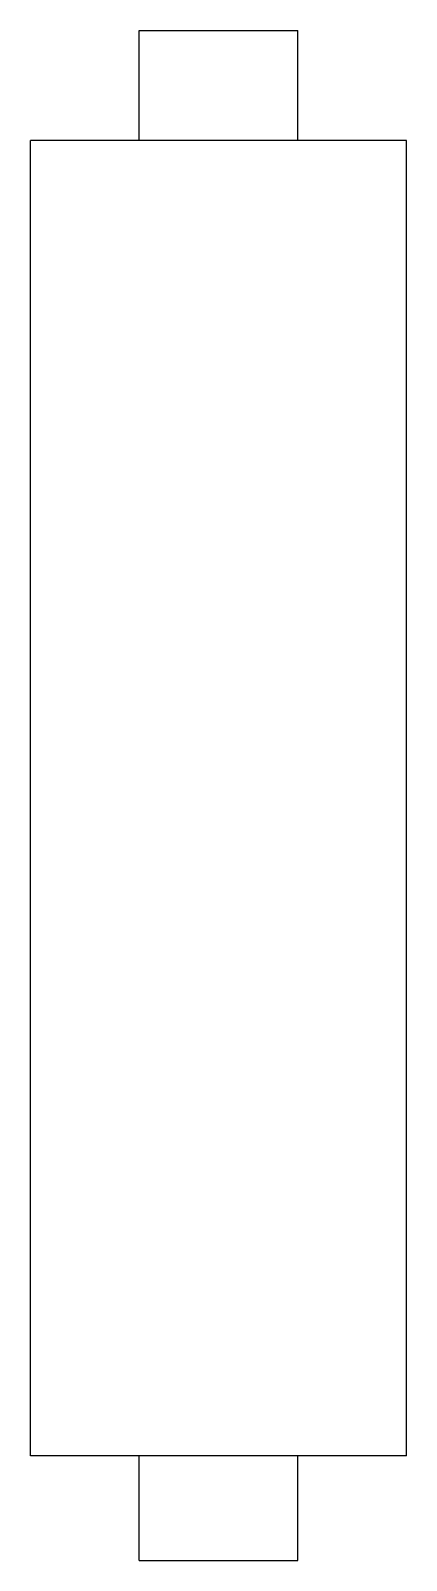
# Model space of a CAD drawing. Header units: metres. Extents: x -14 to 0, y -57 to 0.
import ezdxf

# ---------------------------------------------------------------- set-up
doc = ezdxf.new("R2010")
doc.units = ezdxf.units.M

msp = doc.modelspace()

# ---------------------------------------------------------------- linework, layer by layer
for points in [[(-9.95, -4.1), (-9.95, -4.018), (-9.95, -3.936), (-9.95, -3.854), (-9.95, -3.772), (-9.95, -3.69), (-9.95, -3.608), (-9.95, -3.526), (-9.95, -3.444), (-9.95, -3.362), (-9.95, -3.28), (-9.95, -3.198), (-9.95, -3.116), (-9.95, -3.034), (-9.95, -2.952), (-9.95, -2.87), (-9.95, -2.788), (-9.95, -2.706), (-9.95, -2.624), (-9.95, -2.542), (-9.95, -2.46), (-9.95, -2.378), (-9.95, -2.296), (-9.95, -2.214), (-9.95, -2.132), (-9.95, -2.05), (-9.95, -1.968), (-9.95, -1.886), (-9.95, -1.804), (-9.95, -1.722), (-9.95, -1.64), (-9.95, -1.558), (-9.95, -1.476), (-9.95, -1.394), (-9.95, -1.312), (-9.95, -1.23), (-9.95, -1.148), (-9.95, -1.066), (-9.95, -0.984), (-9.95, -0.902), (-9.95, -0.82), (-9.95, -0.738), (-9.95, -0.656), (-9.95, -0.574), (-9.95, -0.492), (-9.95, -0.41), (-9.95, -0.328), (-9.95, -0.246), (-9.95, -0.164), (-9.95, -0.082), (-9.95, 0)], [(-9.95, 0), (-9.929, 0), (-9.909, 0), (-9.888, 0), (-9.85, 0), (-9.789, 0), (-9.728, 0), (-9.667, 0), (-9.574, 0), (-9.475, 0), (-9.377, 0), (-9.269, 0), (-9.138, 0), (-9.007, 0), (-8.877, 0), (-8.727, 0), (-8.571, 0), (-8.414, 0), (-8.255, 0), (-8.08, 0), (-7.906, 0), (-7.731, 0), (-7.551, 0), (-7.368, 0), (-7.184, 0), (-7, 0), (-6.816, 0), (-6.632, 0), (-6.449, 0), (-6.269, 0), (-6.094, 0), (-5.92, 0), (-5.745, 0), (-5.586, 0), (-5.429, 0), (-5.273, 0), (-5.123, 0), (-4.993, 0), (-4.862, 0), (-4.731, 0), (-4.623, 0), (-4.525, 0), (-4.426, 0), (-4.333, 0), (-4.272, 0), (-4.211, 0), (-4.15, 0), (-4.112, 0), (-4.091, 0), (-4.071, 0), (-4.05, 0)], [(-4.05, -4.1), (-4.05, -4.018), (-4.05, -3.936), (-4.05, -3.854), (-4.05, -3.772), (-4.05, -3.69), (-4.05, -3.608), (-4.05, -3.526), (-4.05, -3.444), (-4.05, -3.362), (-4.05, -3.28), (-4.05, -3.198), (-4.05, -3.116), (-4.05, -3.034), (-4.05, -2.952), (-4.05, -2.87), (-4.05, -2.788), (-4.05, -2.706), (-4.05, -2.624), (-4.05, -2.542), (-4.05, -2.46), (-4.05, -2.378), (-4.05, -2.296), (-4.05, -2.214), (-4.05, -2.132), (-4.05, -2.05), (-4.05, -1.968), (-4.05, -1.886), (-4.05, -1.804), (-4.05, -1.722), (-4.05, -1.64), (-4.05, -1.558), (-4.05, -1.476), (-4.05, -1.394), (-4.05, -1.312), (-4.05, -1.23), (-4.05, -1.148), (-4.05, -1.066), (-4.05, -0.984), (-4.05, -0.902), (-4.05, -0.82), (-4.05, -0.738), (-4.05, -0.656), (-4.05, -0.574), (-4.05, -0.492), (-4.05, -0.41), (-4.05, -0.328), (-4.05, -0.246), (-4.05, -0.164), (-4.05, -0.082), (-4.05, 0)], [(-14, -53.1), (-14, -52.12), (-14, -51.14), (-14, -50.16), (-14, -49.18), (-14, -48.2), (-14, -47.22), (-14, -46.24), (-14, -45.26), (-14, -44.28), (-14, -43.3), (-14, -42.32), (-14, -41.34), (-14, -40.36), (-14, -39.38), (-14, -38.4), (-14, -37.42), (-14, -36.44), (-14, -35.46), (-14, -34.48), (-14, -33.5), (-14, -32.52), (-14, -31.54), (-14, -30.56), (-14, -29.58), (-14, -28.6), (-14, -27.62), (-14, -26.64), (-14, -25.66), (-14, -24.68), (-14, -23.7), (-14, -22.72), (-14, -21.74), (-14, -20.76), (-14, -19.78), (-14, -18.8), (-14, -17.82), (-14, -16.84), (-14, -15.86), (-14, -14.88), (-14, -13.9), (-14, -12.92), (-14, -11.94), (-14, -10.96), (-14, -9.98), (-14, -9), (-14, -8.02), (-14, -7.04), (-14, -6.06), (-14, -5.08), (-14, -4.1)], [(0, -4.1), (-0.049, -4.1), (-0.098, -4.1), (-0.147, -4.1), (-0.238, -4.1), (-0.383, -4.1), (-0.528, -4.1), (-0.673, -4.1), (-0.893, -4.1), (-1.127, -4.1), (-1.36, -4.1), (-1.616, -4.1), (-1.926, -4.1), (-2.237, -4.1), (-2.547, -4.1), (-2.901, -4.1), (-3.273, -4.1), (-3.644, -4.1), (-4.022, -4.1), (-4.436, -4.1), (-4.851, -4.1), (-5.265, -4.1), (-5.692, -4.1), (-6.128, -4.1), (-6.564, -4.1), (-7, -4.1), (-7.436, -4.1), (-7.872, -4.1), (-8.308, -4.1), (-8.735, -4.1), (-9.149, -4.1), (-9.564, -4.1), (-9.978, -4.1), (-10.356, -4.1), (-10.727, -4.1), (-11.099, -4.1), (-11.453, -4.1), (-11.763, -4.1), (-12.074, -4.1), (-12.384, -4.1), (-12.64, -4.1), (-12.873, -4.1), (-13.107, -4.1), (-13.327, -4.1), (-13.472, -4.1), (-13.617, -4.1), (-13.762, -4.1), (-13.853, -4.1), (-13.902, -4.1), (-13.951, -4.1), (-14, -4.1)], [(0, -53.1), (0, -52.12), (0, -51.14), (0, -50.16), (0, -49.18), (0, -48.2), (0, -47.22), (0, -46.24), (0, -45.26), (0, -44.28), (0, -43.3), (0, -42.32), (0, -41.34), (0, -40.36), (0, -39.38), (0, -38.4), (0, -37.42), (0, -36.44), (0, -35.46), (0, -34.48), (0, -33.5), (0, -32.52), (0, -31.54), (0, -30.56), (0, -29.58), (0, -28.6), (0, -27.62), (0, -26.64), (0, -25.66), (0, -24.68), (0, -23.7), (0, -22.72), (0, -21.74), (0, -20.76), (0, -19.78), (0, -18.8), (0, -17.82), (0, -16.84), (0, -15.86), (0, -14.88), (0, -13.9), (0, -12.92), (0, -11.94), (0, -10.96), (0, -9.98), (0, -9), (0, -8.02), (0, -7.04), (0, -6.06), (0, -5.08), (0, -4.1)], [(0, -53.1), (-0.049, -53.1), (-0.098, -53.1), (-0.147, -53.1), (-0.238, -53.1), (-0.383, -53.1), (-0.528, -53.1), (-0.673, -53.1), (-0.893, -53.1), (-1.127, -53.1), (-1.36, -53.1), (-1.616, -53.1), (-1.926, -53.1), (-2.237, -53.1), (-2.547, -53.1), (-2.901, -53.1), (-3.273, -53.1), (-3.644, -53.1), (-4.022, -53.1), (-4.436, -53.1), (-4.851, -53.1), (-5.265, -53.1), (-5.692, -53.1), (-6.128, -53.1), (-6.564, -53.1), (-7, -53.1), (-7.436, -53.1), (-7.872, -53.1), (-8.308, -53.1), (-8.735, -53.1), (-9.149, -53.1), (-9.564, -53.1), (-9.978, -53.1), (-10.356, -53.1), (-10.727, -53.1), (-11.099, -53.1), (-11.453, -53.1), (-11.763, -53.1), (-12.074, -53.1), (-12.384, -53.1), (-12.64, -53.1), (-12.873, -53.1), (-13.107, -53.1), (-13.327, -53.1), (-13.472, -53.1), (-13.617, -53.1), (-13.762, -53.1), (-13.853, -53.1), (-13.902, -53.1), (-13.951, -53.1), (-14, -53.1)], [(-9.95, -57), (-9.95, -56.922), (-9.95, -56.844), (-9.95, -56.766), (-9.95, -56.688), (-9.95, -56.61), (-9.95, -56.532), (-9.95, -56.454), (-9.95, -56.376), (-9.95, -56.298), (-9.95, -56.22), (-9.95, -56.142), (-9.95, -56.064), (-9.95, -55.986), (-9.95, -55.908), (-9.95, -55.83), (-9.95, -55.752), (-9.95, -55.674), (-9.95, -55.596), (-9.95, -55.518), (-9.95, -55.44), (-9.95, -55.362), (-9.95, -55.284), (-9.95, -55.206), (-9.95, -55.128), (-9.95, -55.05), (-9.95, -54.972), (-9.95, -54.894), (-9.95, -54.816), (-9.95, -54.738), (-9.95, -54.66), (-9.95, -54.582), (-9.95, -54.504), (-9.95, -54.426), (-9.95, -54.348), (-9.95, -54.27), (-9.95, -54.192), (-9.95, -54.114), (-9.95, -54.036), (-9.95, -53.958), (-9.95, -53.88), (-9.95, -53.802), (-9.95, -53.724), (-9.95, -53.646), (-9.95, -53.568), (-9.95, -53.49), (-9.95, -53.412), (-9.95, -53.334), (-9.95, -53.256), (-9.95, -53.178), (-9.95, -53.1)], [(-4.05, -57), (-4.05, -56.922), (-4.05, -56.844), (-4.05, -56.766), (-4.05, -56.688), (-4.05, -56.61), (-4.05, -56.532), (-4.05, -56.454), (-4.05, -56.376), (-4.05, -56.298), (-4.05, -56.22), (-4.05, -56.142), (-4.05, -56.064), (-4.05, -55.986), (-4.05, -55.908), (-4.05, -55.83), (-4.05, -55.752), (-4.05, -55.674), (-4.05, -55.596), (-4.05, -55.518), (-4.05, -55.44), (-4.05, -55.362), (-4.05, -55.284), (-4.05, -55.206), (-4.05, -55.128), (-4.05, -55.05), (-4.05, -54.972), (-4.05, -54.894), (-4.05, -54.816), (-4.05, -54.738), (-4.05, -54.66), (-4.05, -54.582), (-4.05, -54.504), (-4.05, -54.426), (-4.05, -54.348), (-4.05, -54.27), (-4.05, -54.192), (-4.05, -54.114), (-4.05, -54.036), (-4.05, -53.958), (-4.05, -53.88), (-4.05, -53.802), (-4.05, -53.724), (-4.05, -53.646), (-4.05, -53.568), (-4.05, -53.49), (-4.05, -53.412), (-4.05, -53.334), (-4.05, -53.256), (-4.05, -53.178), (-4.05, -53.1)], [(-9.95, -57), (-9.929, -57), (-9.909, -57), (-9.888, -57), (-9.85, -57), (-9.789, -57), (-9.728, -57), (-9.667, -57), (-9.574, -57), (-9.475, -57), (-9.377, -57), (-9.269, -57), (-9.138, -57), (-9.007, -57), (-8.877, -57), (-8.727, -57), (-8.571, -57), (-8.414, -57), (-8.255, -57), (-8.08, -57), (-7.906, -57), (-7.731, -57), (-7.551, -57), (-7.368, -57), (-7.184, -57), (-7, -57), (-6.816, -57), (-6.632, -57), (-6.449, -57), (-6.269, -57), (-6.094, -57), (-5.92, -57), (-5.745, -57), (-5.586, -57), (-5.429, -57), (-5.273, -57), (-5.123, -57), (-4.993, -57), (-4.862, -57), (-4.731, -57), (-4.623, -57), (-4.525, -57), (-4.426, -57), (-4.333, -57), (-4.272, -57), (-4.211, -57), (-4.15, -57), (-4.112, -57), (-4.091, -57), (-4.071, -57), (-4.05, -57)]]:
    msp.add_lwpolyline(points)

doc.saveas('drawing.dxf')
